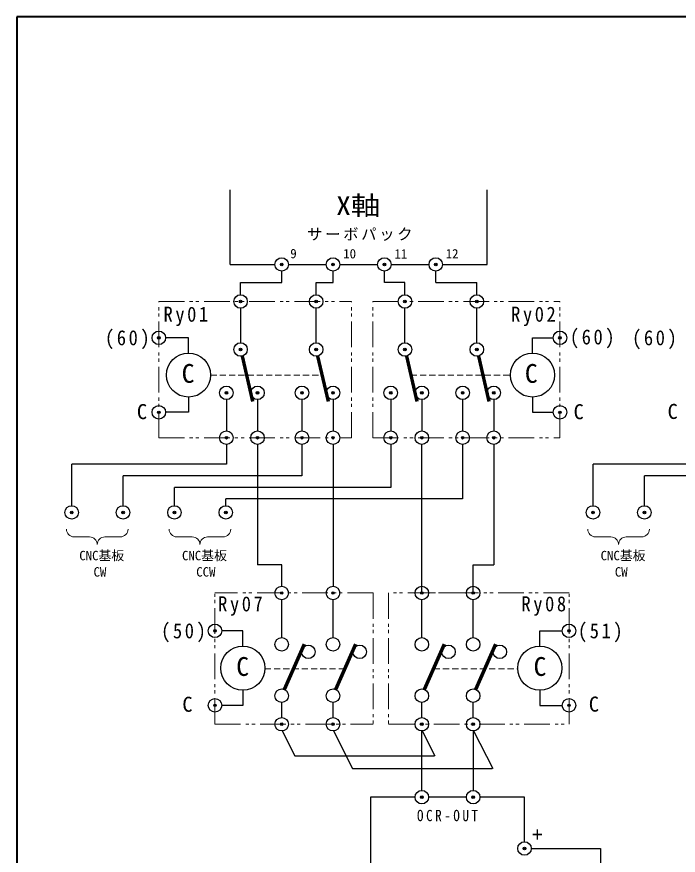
# Model space of a CAD drawing. Units: millimetres on the paper. Extents: x -288 to 1485, y -698 to 177.
# Drawn here: x 316.8 to 445.6, y 1.8 to 165 of the extents above; entities that cross this region are included whole.
import ezdxf
from ezdxf.enums import TextEntityAlignment as Align

# ---------------------------------------------------------------- set-up
doc = ezdxf.new("R2010")
doc.units = ezdxf.units.MM
doc.header["$PDMODE"] = 32
doc.header["$PDSIZE"] = 0.5
doc.linetypes.add('DASHED1', pattern=[1.8, 1.2, -0.6])
doc.linetypes.add('DOUBLE_CHAIN1', pattern=[8.8, 5, -1, 0.6, -0.6, 0.6, -1])
for name, color, linetype, lineweight in [('0-1_外形1', 3, 'Continuous', 25), ('0-7_極太線外形', 3, 'Continuous', 25), ('0-9_中心線', 3, 'Continuous', 25), ('0-A_寸法文字', 1, 'Continuous', 9), ('0-F', 3, 'Continuous', 25)]:
    doc.layers.add(name, color=color, linetype=linetype, lineweight=lineweight)
doc.styles.add('ＭＳ ゴシック', font='')
doc.styles.get('ＭＳ ゴシック').set_extended_font_data('MS Gothic')

msp = doc.modelspace()

# ---------------------------------------------------------------- linework, layer by layer
at = {"layer": '0-1_外形1', "color": 5, "lineweight": 40}
for p, q in [((316.794, 165.036), (316.794, -213.946)), ((571.509, 165.036), (316.794, 165.036))]:
    msp.add_line(p, q, dxfattribs=at)
at = {"layer": '0-1_外形1'}
for p, q in [((368.373, 113.323), (368.373, 115.504)), ((378.373, 113.323), (378.373, 115.504)), ((388.373, 113.323), (388.373, 115.504)), ((398.373, 113.323), (398.373, 115.504)), ((350.237, 102.535), (345.771, 102.535)), ((350.237, 99.572), (350.237, 102.535)), ((417.217, 99.572), (417.217, 102.535)), ((417.217, 102.535), (421.237, 102.535)), ((350.237, 90.998), (350.237, 88.035)), ((417.217, 90.998), (417.217, 88.035)), ((350.237, 88.035), (345.771, 88.035)), ((417.217, 88.035), (421.237, 88.035)), ((368.373, 44.167), (368.373, 51.54)), ((378.373, 44.167), (378.373, 51.54)), ((395.66, 44.167), (395.66, 51.54)), ((405.66, 44.167), (405.66, 51.54)), ((360.802, 45.483), (356.7, 45.483)), ((360.802, 42.52), (360.802, 45.483)), ((418.647, 42.52), (418.647, 45.483)), ((418.647, 45.483), (423.011, 45.483)), ((360.802, 33.946), (360.802, 30.983)), ((418.647, 33.946), (418.647, 30.983)), ((368.373, 28.62), (368.373, 31.54)), ((378.373, 28.62), (378.373, 31.54)), ((395.66, 28.62), (395.66, 31.54)), ((405.66, 28.62), (405.66, 31.54)), ((360.802, 30.983), (356.7, 30.983)), ((418.647, 30.983), (423.011, 30.983)), ((368.447, 25.995), (370.936, 21.145)), ((378.446, 25.995), (382.191, 18.663)), ((395.66, 14.429), (395.66, 25.993)), ((395.734, 25.995), (398.223, 21.145)), ((405.66, 25.993), (405.66, 14.429)), ((405.733, 25.995), (409.478, 18.663)), ((370.936, 21.145), (398.129, 21.145)), ((382.191, 18.663), (409.384, 18.663)), ((416.974, 3.116), (430.449, 3.116)), ((430.449, 3.116), (430.449, -20.01))]:
    msp.add_line(p, q, dxfattribs=at)
for centre in [(350.237, 95.285), (417.217, 95.285), (360.802, 38.233), (418.647, 38.233)]:
    msp.add_circle(centre, 4.287, dxfattribs=at)
at = {"layer": '0-7_極太線外形'}
for p, q in [((358.373, 116.818), (358.373, 131.332)), ((408.373, 116.818), (408.373, 131.332)), ((358.373, 116.818), (367.06, 116.818)), ((369.687, 116.818), (377.06, 116.818)), ((379.687, 116.818), (387.06, 116.818)), ((389.687, 116.818), (397.06, 116.818)), ((399.687, 116.818), (408.373, 116.818))]:
    msp.add_line(p, q, dxfattribs=at)
at = {"layer": '0-7_極太線外形', "color": 6, "lineweight": 70}
for p, q in [((360.666, 98.988), (362.691, 90.132)), ((375.379, 98.988), (377.404, 90.132)), ((392.666, 98.988), (394.691, 90.132)), ((406.666, 98.988), (408.691, 90.132)), ((368.904, 34.055), (372.799, 42.876)), ((378.904, 34.055), (382.799, 42.876)), ((396.191, 34.055), (400.086, 42.876)), ((406.191, 34.055), (410.086, 42.876))]:
    msp.add_line(p, q, dxfattribs=at)
at = {"layer": '0-7_極太線外形'}
for centre in [(368.373, 116.818), (378.373, 116.818), (388.373, 116.818), (398.373, 116.818), (360.373, 109.611), (375.086, 109.611), (392.373, 109.611), (406.373, 109.611), (344.457, 102.535), (422.55, 102.535), (360.373, 100.268), (375.086, 100.268), (392.373, 100.268), (406.373, 100.268), (357.61, 91.817), (363.66, 91.817), (372.323, 91.817), (378.373, 91.817), (389.61, 91.817), (395.66, 91.817), (403.61, 91.817), (409.66, 91.817), (344.457, 88.035), (422.55, 88.035), (357.61, 83.084), (363.66, 83.084), (372.323, 83.084), (378.373, 83.084), (389.61, 83.084), (395.66, 83.084), (403.61, 83.084), (409.66, 83.084), (327.49, 68.54), (337.49, 68.54), (347.49, 68.54), (357.49, 68.54), (428.997, 68.54), (438.997, 68.54), (368.373, 52.854), (378.373, 52.854), (395.66, 52.854), (405.66, 52.854), (355.386, 45.483), (424.325, 45.483), (368.373, 42.854), (378.373, 42.854), (395.66, 42.854), (405.66, 42.854), (405.66, 42.854), (373.57, 41.394), (383.57, 41.394), (400.857, 41.394), (400.857, 41.394), (410.857, 41.394), (410.857, 41.394), (368.373, 32.854), (378.373, 32.854), (395.66, 32.854), (405.66, 32.854), (405.66, 32.854), (355.386, 30.983), (424.325, 30.983), (368.373, 27.306), (378.373, 27.306), (395.66, 27.306), (405.66, 27.306), (395.66, 13.116), (405.66, 13.116), (415.66, 3.116)]:
    msp.add_circle(centre, 1.314, dxfattribs=at)
at = {"layer": '0-9_中心線', "color": 4, "linetype": 'DOUBLE_CHAIN1', "lineweight": 9}
for p, q in [((344.457, 109.611), (381.957, 109.611)), ((344.457, 83.084), (344.457, 109.611)), ((381.957, 83.084), (381.957, 109.611)), ((386.147, 83.084), (386.147, 109.611)), ((386.147, 109.611), (422.55, 109.611)), ((344.457, 83.084), (381.957, 83.084)), ((386.179, 52.854), (355.386, 52.854)), ((355.386, 27.306), (355.386, 52.854)), ((386.179, 52.854), (386.179, 27.306)), ((424.325, 52.854), (389.197, 52.854)), ((389.197, 52.854), (389.197, 27.306)), ((404.347, 52.854), (396.974, 52.854)), ((424.325, 27.306), (424.325, 52.854)), ((355.386, 27.306), (386.179, 27.306)), ((389.197, 27.306), (424.325, 27.306))]:
    msp.add_line(p, q, dxfattribs=at)
at = {"layer": '0-9_中心線', "color": 4, "linetype": 'DASHED1', "lineweight": 9}
for p, q in [((354.524, 95.285), (376.226, 95.285)), ((393.513, 95.285), (412.93, 95.285)), ((365.086, 38.094), (380.687, 38.094)), ((397.974, 38.094), (414.362, 38.094))]:
    msp.add_line(p, q, dxfattribs=at)
at = {"layer": '0-9_中心線', "color": 4, "linetype": 'DOUBLE_CHAIN1', "lineweight": 9}
msp.add_lwpolyline([(386.147, 83.084), (422.55, 83.084), (422.55, 109.611)], dxfattribs=at)
at = {"layer": '0-A_寸法文字'}
for p, q in [((327.959, 63.784), (330.959, 63.784)), ((333.959, 63.784), (336.959, 63.784)), ((347.959, 63.784), (350.959, 63.784)), ((353.959, 63.784), (356.959, 63.784)), ((429.467, 63.784), (432.467, 63.784)), ((435.467, 63.784), (438.467, 63.784))]:
    msp.add_line(p, q, dxfattribs=at)
for centre, start, end in [((327.959, 65.284), 180, 270), ((330.959, 62.284), 0, 90), ((333.959, 62.284), 90, 180), ((336.959, 65.284), 270, 0), ((347.959, 65.284), 180, 270), ((350.959, 62.284), 0, 90), ((353.959, 62.284), 90, 180), ((356.959, 65.284), 270, 0), ((429.467, 65.284), 180, 270), ((432.467, 62.284), 0, 90), ((435.467, 62.284), 90, 180), ((438.467, 65.284), 270, 0)]:
    msp.add_arc(centre, 1.5, start, end, dxfattribs=at)
at = {"layer": '0-F'}
for p, q in [((360.373, 113.323), (368.373, 113.323)), ((360.373, 110.924), (360.373, 113.323)), ((392.373, 113.323), (388.373, 113.323)), ((392.373, 110.924), (392.373, 113.323)), ((398.373, 113.323), (406.373, 113.323)), ((406.373, 110.924), (406.373, 113.323)), ((360.373, 108.297), (360.373, 101.582)), ((375.086, 101.582), (375.086, 108.297)), ((392.373, 101.582), (392.373, 108.26)), ((406.373, 101.582), (406.373, 108.26)), ((357.61, 90.503), (357.61, 84.398)), ((363.66, 90.503), (363.66, 84.398)), ((372.323, 90.503), (372.323, 84.398)), ((378.373, 90.503), (378.373, 84.398)), ((389.61, 90.503), (389.61, 84.398)), ((395.66, 90.503), (395.66, 84.398)), ((403.61, 90.503), (403.61, 84.398)), ((409.66, 90.503), (409.66, 84.398)), ((357.61, 81.771), (357.61, 77.906)), ((363.66, 81.771), (363.66, 58.331)), ((372.323, 81.771), (372.323, 75.656)), ((378.373, 81.771), (378.373, 54.167)), ((389.61, 81.771), (389.61, 73.406)), ((395.66, 52.854), (395.66, 81.771)), ((409.66, 81.771), (409.66, 58.331)), ((357.61, 77.906), (327.49, 77.906)), ((327.49, 69.854), (327.49, 77.906)), ((459.118, 77.906), (428.997, 77.906)), ((428.997, 69.854), (428.997, 77.906)), ((372.323, 75.656), (337.49, 75.656)), ((337.49, 69.854), (337.49, 75.656)), ((473.831, 75.656), (438.997, 75.656)), ((438.997, 69.854), (438.997, 75.656)), ((389.61, 73.406), (347.49, 73.406)), ((347.49, 69.854), (347.49, 73.406)), ((357.49, 69.854), (357.49, 71.156)), ((368.373, 58.331), (363.66, 58.331)), ((368.373, 54.167), (368.373, 58.331)), ((405.66, 58.331), (409.66, 58.331)), ((405.66, 52.854), (405.66, 58.331)), ((394.347, 13.116), (385.66, 13.116)), ((385.66, 13.116), (385.66, -16.647)), ((404.347, 13.116), (396.974, 13.116)), ((415.66, 13.116), (406.974, 13.116)), ((415.66, 4.429), (415.66, 13.116))]:
    msp.add_line(p, q, dxfattribs=at)
for points in [[(375.086, 110.924), (375.086, 113.323), (378.373, 113.323)], [(403.61, 81.771), (403.61, 71.156), (357.49, 71.156)]]:
    msp.add_lwpolyline(points, dxfattribs=at)
for p in [(368.373, 116.818), (378.373, 116.818), (388.373, 116.818), (398.373, 116.818), (360.373, 109.611), (375.086, 109.611), (392.373, 109.611), (406.373, 109.611), (344.457, 102.535), (422.55, 102.535), (360.373, 100.268), (375.086, 100.268), (392.373, 100.268), (406.373, 100.268), (357.61, 91.817), (363.66, 91.817), (372.323, 91.817), (378.373, 91.817), (389.61, 91.817), (395.66, 91.817), (403.61, 91.817), (409.66, 91.817), (344.457, 88.035), (422.55, 88.035), (357.61, 83.084), (363.66, 83.084), (372.323, 83.084), (378.373, 83.084), (389.61, 83.084), (395.66, 83.084), (403.61, 83.084), (409.66, 83.084), (327.49, 68.54), (337.49, 68.54), (347.49, 68.54), (357.49, 68.54), (428.997, 68.54), (438.997, 68.54), (368.373, 52.854), (378.373, 52.854), (395.66, 52.854), (405.66, 52.854), (355.386, 45.483), (424.325, 45.483), (355.386, 30.983), (424.325, 30.983), (368.373, 27.306), (378.373, 27.306), (395.66, 27.306), (405.66, 27.306), (395.66, 13.116), (405.66, 13.116), (415.66, 3.116)]:
    msp.add_point(p, dxfattribs=at)

# ---------------------------------------------------------------- texts
at = {"layer": '0-A_寸法文字', "color": 5, "style": 'ＭＳ ゴシック', "width": 1.15}
msp.add_text('X軸', height=3.666, dxfattribs=at).set_placement((378.981, 125.339), align=Align.BOTTOM_LEFT)
at = {"layer": '0-A_寸法文字', "color": 4, "style": 'ＭＳ ゴシック'}
for s, p in [('9', (370.052, 117.474)), ('10', (380.361, 117.448)), ('11', (390.327, 117.418)), ('12', (400.31, 117.437)), ('CNC基板', (328.969, 58.678)), ('CNC基板', (348.969, 58.678)), ('CNC基板', (430.476, 58.678)), ('CW', (331.736, 55.504)), ('CCW', (351.736, 55.504)), ('CW', (433.243, 55.504))]:
    msp.add_text(s, height=1.833, dxfattribs=at).set_placement(p, align=Align.BOTTOM_LEFT)
at = {"layer": '0-A_寸法文字', "color": 5, "style": 'ＭＳ ゴシック'}
for p in [(348.905, 92.665), (415.722, 92.665), (359.529, 35.613), (417.42, 35.613)]:
    msp.add_text('C', height=3.666, dxfattribs=at).set_placement(p, align=Align.BOTTOM_LEFT)
at = {"layer": '0-A_寸法文字', "style": 'ＭＳ ゴシック'}
for s, p in [('C', (340.172, 85.822)), ('C', (425.206, 85.808)), ('C', (443.51, 85.855)), ('C', (349.035, 28.844)), ('C', (428.173, 28.877)), ('+', (417.171, 3.486))]:
    msp.add_text(s, height=2.933, dxfattribs=at).set_placement(p, align=Align.BOTTOM_LEFT)
at = {"layer": '0-A_寸法文字', "attachment_point": 7, "style": 'ＭＳ ゴシック'}
for s, insert, char_height in [('\\T1.17;サーボパック', (373.323, 121.395), 2.199), ('\\T1.28;\\W0.9;Ry01', (345.371, 104.81), 2.933), ('\\T1.28;\\W0.9;Ry02', (413.048, 104.81), 2.933), ('\\T1.28;\\W0.9;(60)', (424.492, 100.469), 2.933), ('\\T1.28;\\W0.9;(60)', (333.973, 100.303), 2.933), ('\\T1.28;\\W0.9;(60)', (436.604, 100.303), 2.933), ('\\T1.28;\\W0.9;Ry07', (356.002, 48.42), 2.933), ('\\T1.28;\\W0.9;Ry08', (415.063, 48.42), 2.933), ('\\T1.28;\\W0.9;(50)', (344.902, 43.251), 2.933), ('\\T1.28;\\W0.9;(51)', (426.06, 43.251), 2.933), ('\\T1.39;\\W0.85;OCR-OUT', (394.722, 8.396), 2.199)]:
    msp.add_mtext(s, dxfattribs=dict(at, insert=insert, char_height=char_height))

doc.saveas('drawing.dxf')
